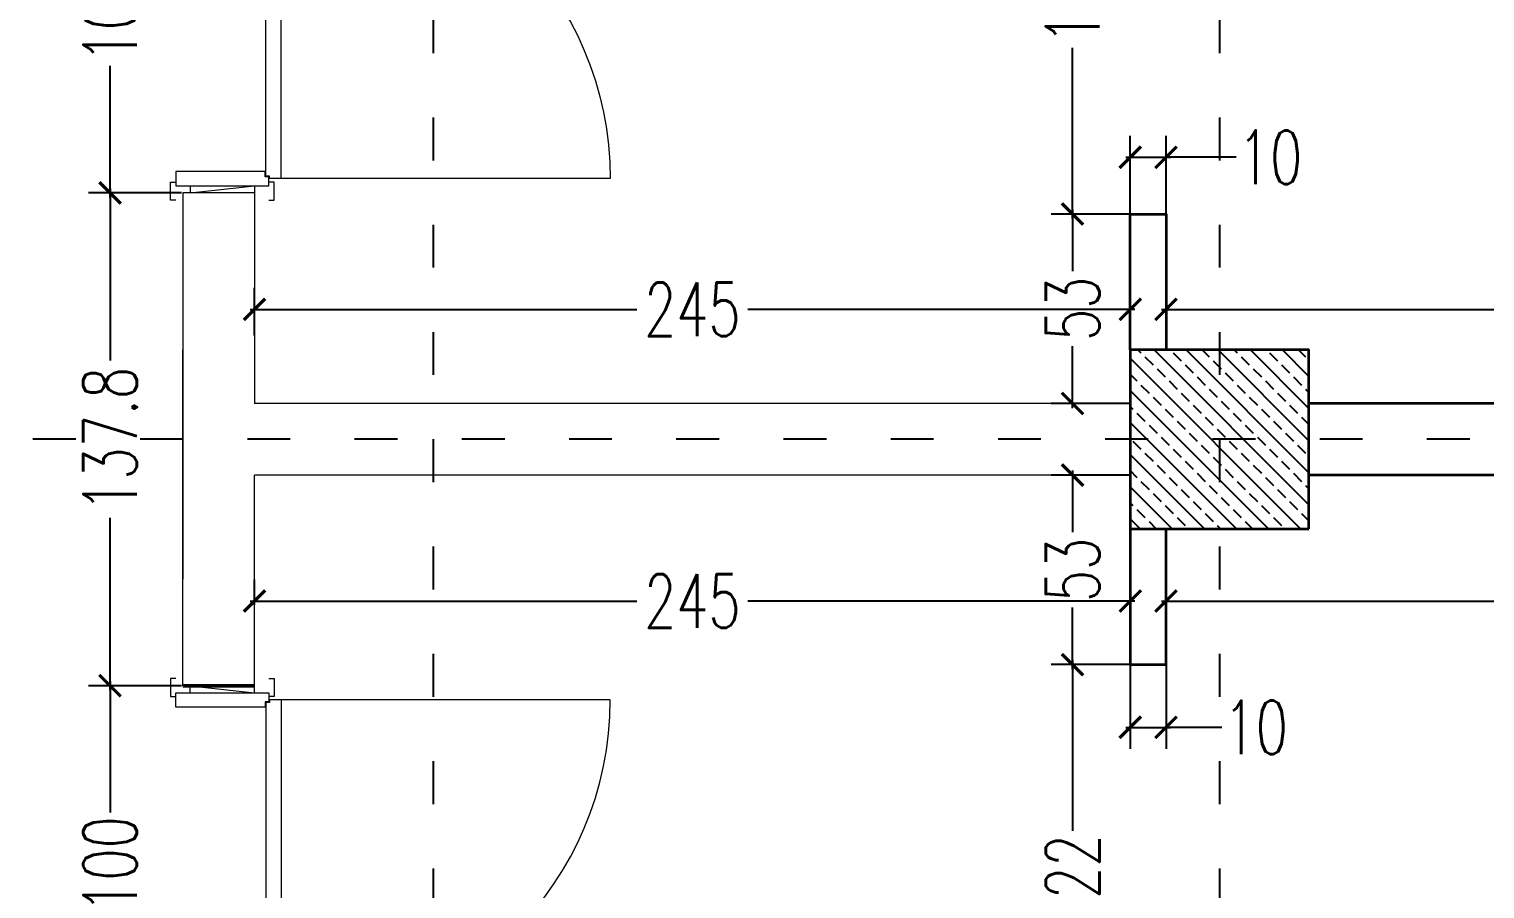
# Model space of a CAD drawing. Header units: centimetres. Extents: x -3207095 to 15275363, y -32656 to 4798027.
# Drawn here: x 693088.9 to 693496.1, y 4437088 to 4437328.4 of the extents above; entities that cross this region are included whole.
import ezdxf

# ---------------------------------------------------------------- set-up
doc = ezdxf.new("R2010")
doc.units = ezdxf.units.CM
doc.linetypes.add('ACAD_ISO03W100', pattern=[30, 12, -18])
doc.linetypes.add('DUZ', pattern=[500, 500])
doc.layers.get('0').update_dxf_attribs({"color": 1, "linetype": 'DUZ'})
doc.layers.add('DIM', color=1, linetype='DUZ')
doc.layers.add('KOLTAR_F', color=145, linetype='Continuous')
for name, color, linetype, lineweight in [('DUV', 220, 'Continuous', 50), ('DUVAR', 7, 'Continuous', 35), ('iç duvar', 7, 'Continuous', 50), ('KAPEN', 151, 'Continuous', 9), ('KOLON_F', 3, 'Continuous', 35)]:
    doc.layers.add(name, color=color, linetype=linetype, lineweight=lineweight)
doc.styles.add('DIM', font='ROMANSTW.SHX', dxfattribs={"width": 0.7})
doc.dimstyles.new('1_100', dxfattribs={"dimtxt": 15, "dimasz": 6, "dimexe": 6, "dimexo": 0, "dimgap": 2, "dimtad": 0, "dimdec": 1, "dimzin": 11, "dimdsep": 46, "dimtxsty": 'DIM', "dimblk": 'ARCHTICK', "dimcen": 3, "dimdle": 1.25, "dimclrt": 2, "dimadec": 0, "dimazin": 0, "dimtfac": 1.25, "dimtdec": 1, "dimtix": 1, "dimtofl": 0, "dimtmove": 1, "dimatfit": 3, "dimldrblk": 'ARCHTICK', "dimfxl": 20, "dimfxlon": 1, "dimtolj": 1, "dimtzin": 0, "dimarcsym": 0})
pattern_1 = [(135, (5195889.399, 3776605.264), (-4.4901280605, -4.4901280605), []), (135, (5195889.399, 3776609.754), (-4.4901280605, -4.4901280605), [3.175, -1.5875])]

# ---------------------------------------------------------------- blocks, each defined once
blk = doc.blocks.new('K210')
for p, q in [((0.04, 0.985), (0.04, 0.032)), ((0.96, 0.032), (0.96, 0.065)), ((0.04, 0.032), (0.047, 0.032)), ((0.047, 0.032), (0.047, 0.022)), ((0.047, 0.022), (0.953, 0.022)), ((0.953, 0.032), (0.96, 0.032)), ((0.953, 0.022), (0.953, 0.032))]:
    blk.add_line(p, q)
for points in [[(-0.02, 0.03), (-0.02, 0.045), (0.03, 0.045), (0.03, 0.03)], [(0.04, 0.065), (0.96, 0.065)], [(1.02, 0.03), (1.02, 0.045), (0.97, 0.045), (0.97, 0.03)], [(0.02, -0.19), (0, -0.19), (0.02, -0.01), (0, -0.01)], [(0.98, -0.19), (1, -0.19), (0.98, -0.01), (1, -0.01)], [(-0.02, -0.23), (-0.02, -0.245), (0.03, -0.245), (0.03, -0.23)], [(1.02, -0.23), (1.02, -0.245), (0.97, -0.245), (0.97, -0.23)]]:
    blk.add_lwpolyline(points)
for points in [[(0.02, 0.03), (0.045, 0.03), (0.045, 0.02), (0.06, 0.02), (0.06, -0.23), (0.02, -0.23)], [(0.98, 0.03), (0.955, 0.03), (0.955, 0.02), (0.94, 0.02), (0.94, -0.23), (0.98, -0.23)]]:
    blk.add_lwpolyline(points, close=True)
blk.add_arc((0.04, 0.065), 0.92, 0, 90)
blk = doc.blocks.new('_ArchTick')
at = {"color": 0, "linetype": 'ByBlock', "const_width": 0.15}
blk.add_lwpolyline([(-0.5, -0.5), (0.5, 0.5)], dxfattribs=at)
blk = doc.blocks.new('*D4614')
at = {"layer": 'Defpoints', "color": 0, "linetype": 'Continuous', "lineweight": 5, "transparency": 16777216}
for p in [(693406.93, 4437169.74), (693946.93, 4437168.52), (693946.93, 4437167.43)]:
    blk.add_point(p, dxfattribs=at)
at = {"layer": 'DIM', "color": 0, "linetype": 'Continuous', "lineweight": -2, "transparency": 16777216}
for p, q in [((693946.93, 4437167.43), (693946.93, 4437174.52)), ((693406.93, 4437169.74), (693406.93, 4437162.52)), ((693405.68, 4437168.52), (693661.43, 4437168.52)), ((693948.18, 4437168.52), (693692.43, 4437168.52))]:
    blk.add_line(p, q, dxfattribs=at)
at = {"layer": 'DIM', "color": 0, "linetype": 'Continuous', "lineweight": -2, "transparency": 16777216, "xscale": 6, "yscale": 6, "zscale": 6, "rotation": 180}
blk.add_blockref('_ArchTick', (693406.93, 4437168.52), dxfattribs=at)
at = {"layer": 'DIM', "color": 0, "linetype": 'Continuous', "lineweight": -2, "transparency": 16777216, "xscale": 6, "yscale": 6, "zscale": 6}
blk.add_blockref('_ArchTick', (693946.93, 4437168.52), dxfattribs=at)
at = {"layer": 'DIM', "color": 2, "linetype": 'Continuous', "lineweight": 5, "transparency": 16777216, "insert": (693676.93, 4437168.52), "char_height": 15, "attachment_point": 5, "style": 'DIM'}
blk.add_mtext('\\A1;540', dxfattribs=at)
blk = doc.blocks.new('*D4615')
at = {"layer": 'Defpoints', "color": 0, "linetype": 'Continuous', "lineweight": 5, "transparency": 16777216}
for p in [(693151.93, 4437168.52), (693151.93, 4437167.43), (693396.93, 4437167.43)]:
    blk.add_point(p, dxfattribs=at)
at = {"layer": 'DIM', "color": 0, "linetype": 'Continuous', "lineweight": -2, "transparency": 16777216}
for p, q in [((693151.93, 4437167.43), (693151.93, 4437174.52)), ((693396.93, 4437167.43), (693396.93, 4437174.52)), ((693150.68, 4437168.52), (693258.93, 4437168.52)), ((693398.18, 4437168.52), (693289.93, 4437168.52))]:
    blk.add_line(p, q, dxfattribs=at)
at = {"layer": 'DIM', "color": 0, "linetype": 'Continuous', "lineweight": -2, "transparency": 16777216, "xscale": 6, "yscale": 6, "zscale": 6, "rotation": 180}
blk.add_blockref('_ArchTick', (693151.93, 4437168.52), dxfattribs=at)
at = {"layer": 'DIM', "color": 0, "linetype": 'Continuous', "lineweight": -2, "transparency": 16777216, "xscale": 6, "yscale": 6, "zscale": 6}
blk.add_blockref('_ArchTick', (693396.93, 4437168.52), dxfattribs=at)
at = {"layer": 'DIM', "color": 2, "linetype": 'Continuous', "lineweight": 5, "transparency": 16777216, "insert": (693274.43, 4437168.52), "char_height": 15, "attachment_point": 5, "style": 'DIM'}
blk.add_mtext('\\A1;245', dxfattribs=at)
blk = doc.blocks.new('*D4616')
at = {"layer": 'Defpoints', "color": 0, "linetype": 'Continuous', "lineweight": 5, "transparency": 16777216}
for p in [(693396.93, 4437203.74), (693380.78, 4437150.74), (693396.93, 4437150.74)]:
    blk.add_point(p, dxfattribs=at)
at = {"layer": 'DIM', "color": 0, "linetype": 'Continuous', "lineweight": -2, "transparency": 16777216}
for p, q in [((693396.93, 4437203.74), (693374.78, 4437203.74)), ((693380.78, 4437204.99), (693380.78, 4437187.74)), ((693380.78, 4437149.49), (693380.78, 4437166.74)), ((693396.93, 4437150.74), (693374.78, 4437150.74))]:
    blk.add_line(p, q, dxfattribs=at)
at = {"layer": 'DIM', "color": 0, "linetype": 'Continuous', "lineweight": -2, "transparency": 16777216, "xscale": 6, "yscale": 6, "zscale": 6}
for p, rotation in [((693380.78, 4437203.74), 90), ((693380.78, 4437150.74), 270)]:
    blk.add_blockref('_ArchTick', p, dxfattribs=dict(at, rotation=rotation))
at = {"layer": 'DIM', "color": 2, "linetype": 'Continuous', "lineweight": 5, "transparency": 16777216, "insert": (693380.78, 4437177.24), "char_height": 15, "attachment_point": 5, "rotation": 90, "style": 'DIM'}
blk.add_mtext('\\A1;53', dxfattribs=at)
blk = doc.blocks.new('*D4617')
at = {"layer": 'Defpoints', "color": 0, "linetype": 'Continuous', "lineweight": 5, "transparency": 16777216}
for p in [(693396.93, 4437150.74), (693380.78, 4437028.74), (693396.93, 4437028.74)]:
    blk.add_point(p, dxfattribs=at)
at = {"layer": 'DIM', "color": 0, "linetype": 'Continuous', "lineweight": -2, "transparency": 16777216}
for p, q in [((693396.93, 4437150.74), (693374.78, 4437150.74)), ((693380.78, 4437151.99), (693380.78, 4437104.24)), ((693380.78, 4437027.49), (693380.78, 4437075.24)), ((693396.93, 4437028.74), (693374.78, 4437028.74))]:
    blk.add_line(p, q, dxfattribs=at)
at = {"layer": 'DIM', "color": 0, "linetype": 'Continuous', "lineweight": -2, "transparency": 16777216, "xscale": 6, "yscale": 6, "zscale": 6}
for p, rotation in [((693380.78, 4437150.74), 90), ((693380.78, 4437028.74), 270)]:
    blk.add_blockref('_ArchTick', p, dxfattribs=dict(at, rotation=rotation))
at = {"layer": 'DIM', "color": 2, "linetype": 'Continuous', "lineweight": 5, "transparency": 16777216, "insert": (693380.78, 4437089.74), "char_height": 15, "attachment_point": 5, "rotation": 90, "style": 'DIM'}
blk.add_mtext('\\A1;122', dxfattribs=at)
blk = doc.blocks.new('*D4622')
at = {"layer": 'Defpoints', "color": 0, "linetype": 'Continuous', "lineweight": 5, "transparency": 16777216}
for p in [(693111.52, 4437144.85), (693131.93, 4437144.85), (693131.93, 4437044.85)]:
    blk.add_point(p, dxfattribs=at)
at = {"layer": 'DIM', "color": 0, "linetype": 'Continuous', "lineweight": -2, "transparency": 16777216}
for p, q in [((693131.52, 4437144.85), (693105.52, 4437144.85)), ((693111.52, 4437146.1), (693111.52, 4437109.35)), ((693111.52, 4437043.6), (693111.52, 4437080.35)), ((693131.52, 4437044.85), (693105.52, 4437044.85))]:
    blk.add_line(p, q, dxfattribs=at)
at = {"layer": 'DIM', "color": 0, "linetype": 'Continuous', "lineweight": -2, "transparency": 16777216, "xscale": 6, "yscale": 6, "zscale": 6}
for p, rotation in [((693111.52, 4437144.85), 90), ((693111.52, 4437044.85), 270)]:
    blk.add_blockref('_ArchTick', p, dxfattribs=dict(at, rotation=rotation))
at = {"layer": 'DIM', "color": 2, "linetype": 'Continuous', "lineweight": 5, "transparency": 16777216, "insert": (693111.52, 4437094.85), "char_height": 15, "attachment_point": 5, "rotation": 90, "style": 'DIM'}
blk.add_mtext('\\A1;100', dxfattribs=at)
blk = doc.blocks.new('*D4623')
at = {"layer": 'Defpoints', "color": 0, "linetype": 'Continuous', "lineweight": 5, "transparency": 16777216}
for p in [(693111.52, 4437282.63), (693131.94, 4437282.63), (693131.93, 4437144.85)]:
    blk.add_point(p, dxfattribs=at)
at = {"layer": 'DIM', "color": 0, "linetype": 'Continuous', "lineweight": -2, "transparency": 16777216}
for p, q in [((693111.52, 4437283.88), (693111.52, 4437235.74)), ((693131.52, 4437282.63), (693105.52, 4437282.63)), ((693111.52, 4437143.6), (693111.52, 4437191.74)), ((693131.52, 4437144.85), (693105.52, 4437144.85))]:
    blk.add_line(p, q, dxfattribs=at)
at = {"layer": 'DIM', "color": 0, "linetype": 'Continuous', "lineweight": -2, "transparency": 16777216, "xscale": 6, "yscale": 6, "zscale": 6}
for p, rotation in [((693111.52, 4437282.63), 90), ((693111.52, 4437144.85), 270)]:
    blk.add_blockref('_ArchTick', p, dxfattribs=dict(at, rotation=rotation))
at = {"layer": 'DIM', "color": 2, "linetype": 'Continuous', "lineweight": 5, "transparency": 16777216, "insert": (693111.52, 4437213.74), "char_height": 15, "attachment_point": 5, "rotation": 90, "style": 'DIM'}
blk.add_mtext('\\A1;137.8', dxfattribs=at)
blk = doc.blocks.new('*D4624')
at = {"layer": 'Defpoints', "color": 0, "linetype": 'Continuous', "lineweight": 5, "transparency": 16777216}
for p in [(693111.52, 4437382.63), (693131.93, 4437382.63), (693131.93, 4437282.63)]:
    blk.add_point(p, dxfattribs=at)
at = {"layer": 'DIM', "color": 0, "linetype": 'Continuous', "lineweight": -2, "transparency": 16777216}
for p, q in [((693131.52, 4437382.63), (693105.52, 4437382.63)), ((693111.52, 4437383.88), (693111.52, 4437347.13)), ((693111.52, 4437281.38), (693111.52, 4437318.13)), ((693131.52, 4437282.63), (693105.52, 4437282.63))]:
    blk.add_line(p, q, dxfattribs=at)
at = {"layer": 'DIM', "color": 0, "linetype": 'Continuous', "lineweight": -2, "transparency": 16777216, "xscale": 6, "yscale": 6, "zscale": 6}
for p, rotation in [((693111.52, 4437382.63), 90), ((693111.52, 4437282.63), 270)]:
    blk.add_blockref('_ArchTick', p, dxfattribs=dict(at, rotation=rotation))
at = {"layer": 'DIM', "color": 2, "linetype": 'Continuous', "lineweight": 5, "transparency": 16777216, "insert": (693111.52, 4437332.63), "char_height": 15, "attachment_point": 5, "rotation": 90, "style": 'DIM'}
blk.add_mtext('\\A1;100', dxfattribs=at)
blk = doc.blocks.new('*D4644')
at = {"layer": 'Defpoints', "color": 0, "linetype": 'Continuous', "lineweight": 5, "transparency": 16777216}
for p in [(693396.93, 4437250.08), (693151.93, 4437242.79), (693396.93, 4437242.79)]:
    blk.add_point(p, dxfattribs=at)
at = {"layer": 'DIM', "color": 0, "linetype": 'Continuous', "lineweight": -2, "transparency": 16777216}
for p, q in [((693151.93, 4437242.79), (693151.93, 4437256.08)), ((693396.93, 4437242.79), (693396.93, 4437256.08)), ((693150.68, 4437250.08), (693258.93, 4437250.08)), ((693398.18, 4437250.08), (693289.93, 4437250.08))]:
    blk.add_line(p, q, dxfattribs=at)
at = {"layer": 'DIM', "color": 0, "linetype": 'Continuous', "lineweight": -2, "transparency": 16777216, "xscale": 6, "yscale": 6, "zscale": 6, "rotation": 180}
blk.add_blockref('_ArchTick', (693151.93, 4437250.08), dxfattribs=at)
at = {"layer": 'DIM', "color": 0, "linetype": 'Continuous', "lineweight": -2, "transparency": 16777216, "xscale": 6, "yscale": 6, "zscale": 6}
blk.add_blockref('_ArchTick', (693396.93, 4437250.08), dxfattribs=at)
at = {"layer": 'DIM', "color": 2, "linetype": 'Continuous', "lineweight": 5, "transparency": 16777216, "insert": (693274.43, 4437250.08), "char_height": 15, "attachment_point": 5, "style": 'DIM'}
blk.add_mtext('\\A1;245', dxfattribs=at)
blk = doc.blocks.new('*D4645')
at = {"layer": 'Defpoints', "color": 0, "linetype": 'Continuous', "lineweight": 5, "transparency": 16777216}
for p in [(693406.93, 4437250.08), (693946.93, 4437250.08), (693946.93, 4437250.08)]:
    blk.add_point(p, dxfattribs=at)
at = {"layer": 'DIM', "color": 0, "linetype": 'Continuous', "lineweight": -2, "transparency": 16777216}
for p, q in [((693406.93, 4437250.08), (693406.93, 4437256.08)), ((693946.93, 4437250.08), (693946.93, 4437256.08)), ((693405.68, 4437250.08), (693661.43, 4437250.08)), ((693948.18, 4437250.08), (693692.43, 4437250.08))]:
    blk.add_line(p, q, dxfattribs=at)
at = {"layer": 'DIM', "color": 0, "linetype": 'Continuous', "lineweight": -2, "transparency": 16777216, "xscale": 6, "yscale": 6, "zscale": 6, "rotation": 180}
blk.add_blockref('_ArchTick', (693406.93, 4437250.08), dxfattribs=at)
at = {"layer": 'DIM', "color": 0, "linetype": 'Continuous', "lineweight": -2, "transparency": 16777216, "xscale": 6, "yscale": 6, "zscale": 6}
blk.add_blockref('_ArchTick', (693946.93, 4437250.08), dxfattribs=at)
at = {"layer": 'DIM', "color": 2, "linetype": 'Continuous', "lineweight": 5, "transparency": 16777216, "insert": (693676.93, 4437250.08), "char_height": 15, "attachment_point": 5, "style": 'DIM'}
blk.add_mtext('\\A1;540', dxfattribs=at)
blk = doc.blocks.new('*D4646')
at = {"layer": 'Defpoints', "color": 0, "linetype": 'Continuous', "lineweight": 5, "transparency": 16777216}
for p in [(693396.93, 4437150.74), (693406.93, 4437150.74), (693406.93, 4437133.2)]:
    blk.add_point(p, dxfattribs=at)
at = {"layer": 'DIM', "color": 0, "linetype": 'Continuous', "lineweight": -2, "transparency": 16777216}
for p, q in [((693396.93, 4437150.74), (693396.93, 4437127.2)), ((693406.93, 4437150.74), (693406.93, 4437127.2)), ((693395.68, 4437133.2), (693408.18, 4437133.2)), ((693422.52, 4437133.2), (693406.93, 4437133.2))]:
    blk.add_line(p, q, dxfattribs=at)
at = {"layer": 'DIM', "color": 0, "linetype": 'Continuous', "lineweight": -2, "transparency": 16777216, "xscale": 6, "yscale": 6, "zscale": 6, "rotation": 180}
blk.add_blockref('_ArchTick', (693396.93, 4437133.2), dxfattribs=at)
at = {"layer": 'DIM', "color": 0, "linetype": 'Continuous', "lineweight": -2, "transparency": 16777216, "xscale": 6, "yscale": 6, "zscale": 6}
blk.add_blockref('_ArchTick', (693406.93, 4437133.2), dxfattribs=at)
at = {"layer": 'DIM', "color": 2, "linetype": 'Continuous', "lineweight": 5, "transparency": 16777216, "insert": (693432.02, 4437133.2), "char_height": 15, "attachment_point": 5, "style": 'DIM'}
blk.add_mtext('\\A1;10', dxfattribs=at)
blk = doc.blocks.new('*D4647')
at = {"layer": 'Defpoints', "color": 0, "linetype": 'Continuous', "lineweight": 5, "transparency": 16777216}
for p in [(693406.93, 4437292.6), (693396.93, 4437276.74), (693406.93, 4437276.74)]:
    blk.add_point(p, dxfattribs=at)
at = {"layer": 'DIM', "color": 0, "linetype": 'Continuous', "lineweight": -2, "transparency": 16777216}
for p, q in [((693396.93, 4437276.74), (693396.93, 4437298.6)), ((693406.93, 4437276.74), (693406.93, 4437298.6)), ((693395.68, 4437292.6), (693408.18, 4437292.6)), ((693426.55, 4437292.6), (693406.93, 4437292.6))]:
    blk.add_line(p, q, dxfattribs=at)
at = {"layer": 'DIM', "color": 0, "linetype": 'Continuous', "lineweight": -2, "transparency": 16777216, "xscale": 6, "yscale": 6, "zscale": 6, "rotation": 180}
blk.add_blockref('_ArchTick', (693396.93, 4437292.6), dxfattribs=at)
at = {"layer": 'DIM', "color": 0, "linetype": 'Continuous', "lineweight": -2, "transparency": 16777216, "xscale": 6, "yscale": 6, "zscale": 6}
blk.add_blockref('_ArchTick', (693406.93, 4437292.6), dxfattribs=at)
at = {"layer": 'DIM', "color": 2, "linetype": 'Continuous', "lineweight": 5, "transparency": 16777216, "insert": (693436.05, 4437292.6), "char_height": 15, "attachment_point": 5, "style": 'DIM'}
blk.add_mtext('\\A1;10', dxfattribs=at)
blk = doc.blocks.new('*D4648')
at = {"layer": 'Defpoints', "color": 0, "linetype": 'Continuous', "lineweight": 5, "transparency": 16777216}
for p in [(693380.78, 4437276.74), (693396.93, 4437276.74), (693396.93, 4437223.74)]:
    blk.add_point(p, dxfattribs=at)
at = {"layer": 'DIM', "color": 0, "linetype": 'Continuous', "lineweight": -2, "transparency": 16777216}
for p, q in [((693396.93, 4437276.74), (693374.78, 4437276.74)), ((693380.78, 4437277.99), (693380.78, 4437260.74)), ((693380.78, 4437222.49), (693380.78, 4437239.74)), ((693396.93, 4437223.74), (693374.78, 4437223.74))]:
    blk.add_line(p, q, dxfattribs=at)
at = {"layer": 'DIM', "color": 0, "linetype": 'Continuous', "lineweight": -2, "transparency": 16777216, "xscale": 6, "yscale": 6, "zscale": 6}
for p, rotation in [((693380.78, 4437276.74), 90), ((693380.78, 4437223.74), 270)]:
    blk.add_blockref('_ArchTick', p, dxfattribs=dict(at, rotation=rotation))
at = {"layer": 'DIM', "color": 2, "linetype": 'Continuous', "lineweight": 5, "transparency": 16777216, "insert": (693380.78, 4437250.24), "char_height": 15, "attachment_point": 5, "rotation": 90, "style": 'DIM'}
blk.add_mtext('\\A1;53', dxfattribs=at)
blk = doc.blocks.new('*D4649')
at = {"layer": 'Defpoints', "color": 0, "linetype": 'Continuous', "lineweight": 5, "transparency": 16777216}
for p in [(693380.78, 4437398.74), (693396.93, 4437398.74), (693396.93, 4437276.74)]:
    blk.add_point(p, dxfattribs=at)
at = {"layer": 'DIM', "color": 0, "linetype": 'Continuous', "lineweight": -2, "transparency": 16777216}
for p, q in [((693396.93, 4437398.74), (693374.78, 4437398.74)), ((693380.78, 4437399.99), (693380.78, 4437352.24)), ((693380.78, 4437275.49), (693380.78, 4437323.24)), ((693396.93, 4437276.74), (693374.78, 4437276.74))]:
    blk.add_line(p, q, dxfattribs=at)
at = {"layer": 'DIM', "color": 0, "linetype": 'Continuous', "lineweight": -2, "transparency": 16777216, "xscale": 6, "yscale": 6, "zscale": 6}
for p, rotation in [((693380.78, 4437398.74), 90), ((693380.78, 4437276.74), 270)]:
    blk.add_blockref('_ArchTick', p, dxfattribs=dict(at, rotation=rotation))
at = {"layer": 'DIM', "color": 2, "linetype": 'Continuous', "lineweight": 5, "transparency": 16777216, "insert": (693380.78, 4437337.74), "char_height": 15, "attachment_point": 5, "rotation": 90, "style": 'DIM'}
blk.add_mtext('\\A1;122', dxfattribs=at)

msp = doc.modelspace()

# ---------------------------------------------------------------- hatches: boundary and pattern name
at = {"layer": 'KOLTAR_F'}
h = msp.add_hatch(dxfattribs=at)
h.set_pattern_fill('ANSI33', color=256, angle=90, style=0)
h.set_pattern_definition(pattern_1)
h.paths.add_polyline_path([(693446.93, 4437188.74), (693446.93, 4437238.74), (693396.93, 4437238.74), (693396.93, 4437188.74)])
h = msp.add_hatch(dxfattribs=at)
h.set_pattern_fill('ANSI33', color=256, angle=90, style=0)
h.set_pattern_definition(pattern_1)
h.paths.add_polyline_path([(693446.93, 4437188.74), (693446.93, 4437238.74), (693396.93, 4437238.74), (693396.93, 4437188.74)])

# ---------------------------------------------------------------- linework, layer by layer
at = {"color": 232, "linetype": 'ACAD_ISO03W100'}
for p, q in [((693201.93, 4439853.74), (693201.93, 4436723.74)), ((693421.93, 4439853.74), (693421.93, 4436723.74)), ((694061.93, 4437213.74), (690121.93, 4437213.74))]:
    msp.add_line(p, q, dxfattribs=at)
at = {"layer": 'DUV'}
msp.add_line((693151.93, 4437144.85), (693131.93, 4437144.85), dxfattribs=at)
at = {"layer": 'DUVAR'}
for p, q in [((693916.93, 4437223.74), (693446.93, 4437223.74)), ((693916.93, 4437203.74), (693446.93, 4437203.74))]:
    msp.add_line(p, q, dxfattribs=at)
for points in [[(693396.93, 4437238.74), (693396.93, 4437276.74), (693406.93, 4437276.74), (693406.93, 4437238.74)], [(693396.93, 4437188.74), (693396.93, 4437150.74), (693406.93, 4437150.74), (693406.93, 4437188.74)]]:
    msp.add_lwpolyline(points, dxfattribs=at)
at = {"layer": 'iç duvar', "color": 7, "lineweight": 18}
for p, q in [((693131.93, 4437282.63), (693131.93, 4437174.66)), ((693151.93, 4437282.63), (693131.93, 4437282.63)), ((693151.93, 4437282.63), (693151.93, 4437223.74)), ((693131.93, 4437144.85), (693131.93, 4437238.74)), ((693396.93, 4437223.74), (693151.93, 4437223.74)), ((693151.93, 4437144.85), (693151.93, 4437203.74)), ((693396.93, 4437203.74), (693151.93, 4437203.74))]:
    msp.add_line(p, q, dxfattribs=at)
at = {"layer": 'KOLON_F'}
msp.add_lwpolyline([(693446.93, 4437188.74), (693446.93, 4437238.74), (693396.93, 4437238.74), (693396.93, 4437188.74)], close=True, dxfattribs=at)
msp.add_lwpolyline([(693446.93, 4437188.74), (693446.93, 4437238.74), (693396.93, 4437238.74), (693396.93, 4437188.74)], close=True, dxfattribs=at)
msp.add_lwpolyline([(693446.93, 4437188.74), (693446.93, 4437238.74), (693396.93, 4437238.74), (693396.93, 4437188.74)], close=True, dxfattribs=at)
msp.add_lwpolyline([(693446.93, 4437188.74), (693446.93, 4437238.74), (693396.93, 4437238.74), (693396.93, 4437188.74)], close=True, dxfattribs=at)

# ---------------------------------------------------------------- block references
at = {"layer": 'KAPEN', "yscale": 99.999999999621, "zscale": 99.999999999621, "rotation": 270}
for p, xscale in [((693152.93, 4437282.63), -99.999999999621), ((693152.93, 4437144.85), 99.999999999621)]:
    msp.add_blockref('K210', p, dxfattribs=dict(at, xscale=xscale))

# ---------------------------------------------------------------- dimensions: what is measured, and where the dimension line sits
at = {"layer": 'DIM', "linetype": 'Continuous', "lineweight": 5}
for base, p1, p2, angle, picture, middle in [((693380.78, 4437398.74), (693396.93, 4437276.74), (693396.93, 4437398.74), 90, '*D4649', (693380.78, 4437337.74)), ((693111.52, 4437382.63), (693131.93, 4437282.63), (693131.93, 4437382.63), 90, '*D4624', (693111.52, 4437332.63)), ((693111.52, 4437282.63), (693131.93, 4437144.85), (693131.94, 4437282.63), 90, '*D4623', (693111.52, 4437213.74)), ((693380.78, 4437276.74), (693396.93, 4437223.74), (693396.93, 4437276.74), 90, '*D4648', (693380.78, 4437250.24)), ((693396.93, 4437250.08), (693151.93, 4437242.79), (693396.93, 4437242.79), 180, '*D4644', (693274.43, 4437250.08)), ((693946.93, 4437250.08), (693406.93, 4437250.08), (693946.93, 4437250.08), 180, '*D4645', (693676.93, 4437250.08)), ((693380.78, 4437150.74), (693396.93, 4437203.74), (693396.93, 4437150.74), 90, '*D4616', (693380.78, 4437177.24)), ((693151.93, 4437168.52), (693396.93, 4437167.43), (693151.93, 4437167.43), 180, '*D4615', (693274.43, 4437168.52)), ((693946.93, 4437168.52), (693406.93, 4437169.74), (693946.93, 4437167.43), 180, '*D4614', (693676.93, 4437168.52)), ((693380.78, 4437028.74), (693396.93, 4437150.74), (693396.93, 4437028.74), 90, '*D4617', (693380.78, 4437089.74)), ((693111.52, 4437144.85), (693131.93, 4437044.85), (693131.93, 4437144.85), 90, '*D4622', (693111.52, 4437094.85))]:
    dim = msp.add_linear_dim(base=base, p1=p1, p2=p2, angle=angle, dimstyle='1_100', dxfattribs=at)
    dim.commit()
    dim.dimension.update_dxf_attribs({"geometry": picture, "text_midpoint": middle})
for base, p1, p2, picture, middle in [((693406.93, 4437292.6), (693396.93, 4437276.74), (693406.93, 4437276.74), '*D4647', (693436.05, 4437301.8)), ((693406.93, 4437133.2), (693396.93, 4437150.74), (693406.93, 4437150.74), '*D4646', (693432.02, 4437133.2))]:
    dim = msp.add_linear_dim(base=base, p1=p1, p2=p2, angle=180, dimstyle='1_100', dxfattribs=at)
    dim.commit()
    dim.dimension.update_dxf_attribs({"geometry": picture, "text_midpoint": middle, "dimtype": 160})

doc.saveas('drawing.dxf')
